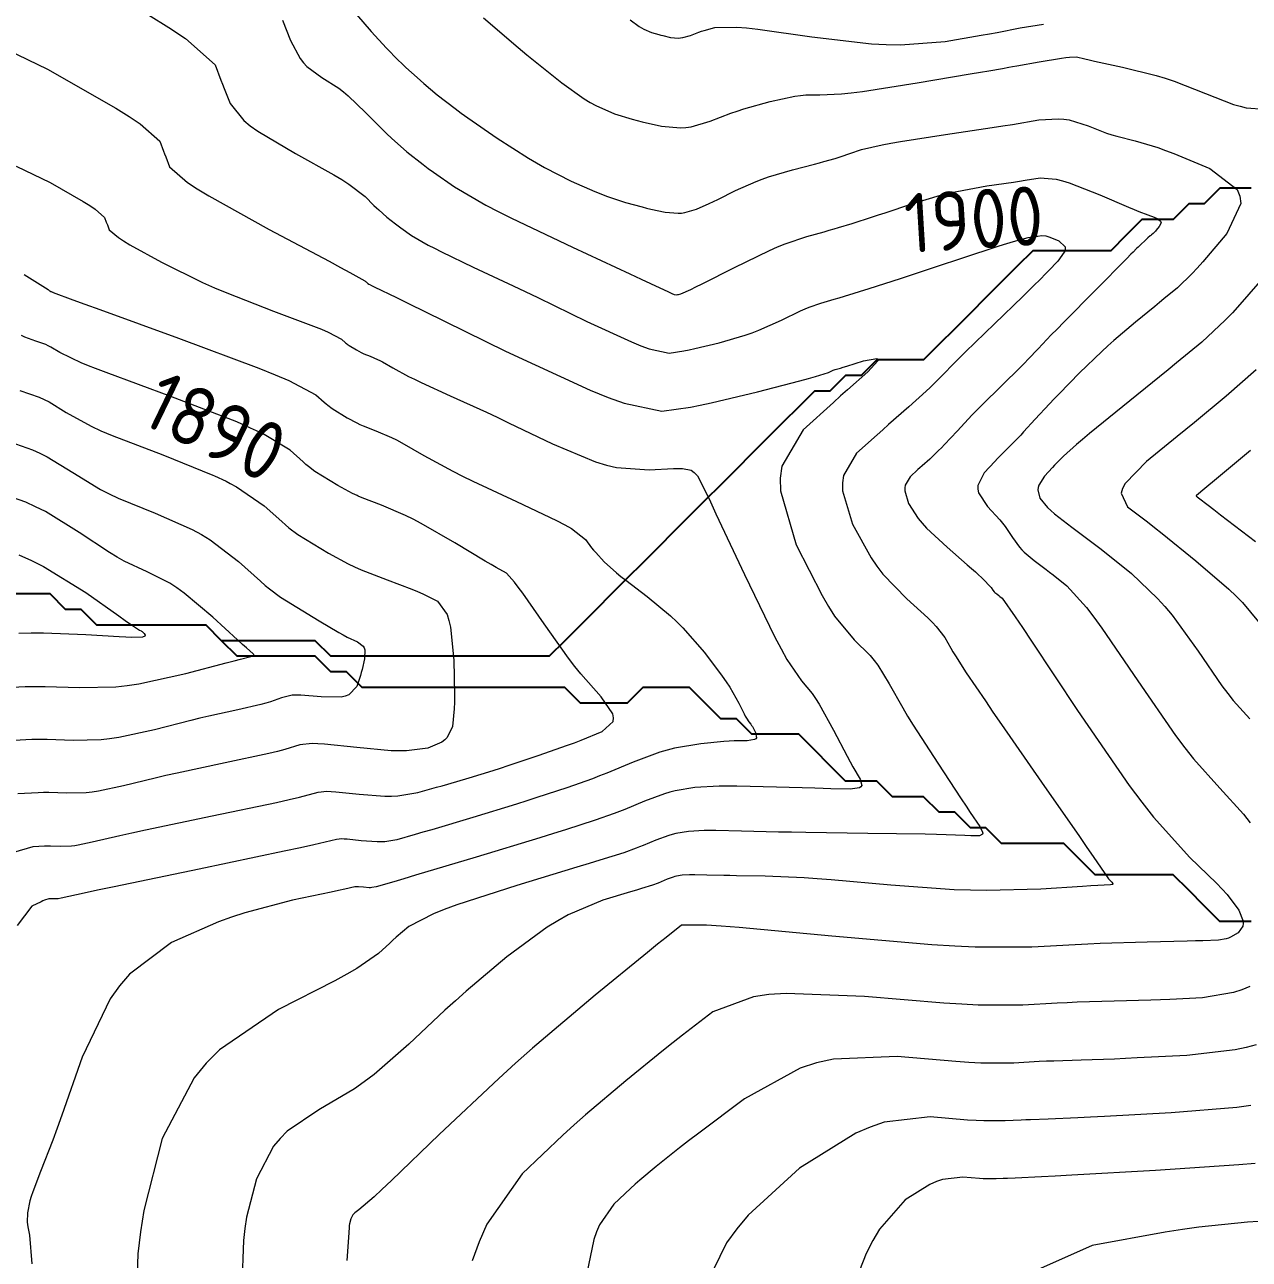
# Model space of a CAD drawing. Header units: millimetres. Extents: x 837475 to 838477, y 1189012 to 1191015.
# Drawn here: x 838358.2 to 838436.7, y 1189097.8 to 1189176.9 of the extents above; entities that cross this region are included whole.
import ezdxf

# ---------------------------------------------------------------- set-up
doc = ezdxf.new("R2010")
doc.units = ezdxf.units.MM
doc.header["$LTSCALE"] = 0.3
doc.layers.add('COTAS 10', color=7, linetype='Continuous', lineweight=9, true_color=0x6e3e2d)
doc.layers.add('COTAS INT', color=7, linetype='Continuous', lineweight=5, true_color=0x9fa19f)
doc.layers.add('DRENAJE', color=5, linetype='Continuous', lineweight=25)
doc.styles.get("Standard").update_dxf_attribs({"font": 'isocp2.shx', "bigfont": '@extfont2.shx'})

msp = doc.modelspace()

# ---------------------------------------------------------------- linework, layer by layer
at = {"layer": 'COTAS 10'}
for points in [[(838374.72, 1189177.197), (838375.231, 1189175.898), (838375.854, 1189174.749), (838376.065, 1189174.481), (838376.292, 1189174.235), (838377.251, 1189173.527), (838378.327, 1189172.842), (838378.629, 1189172.61), (838378.932, 1189172.359), (838380.037, 1189171.301), (838381.122, 1189170.198), (838381.412, 1189169.919), (838381.697, 1189169.651), (838382.69, 1189168.779), (838383.744, 1189167.949), (838384.068, 1189167.708), (838384.405, 1189167.462), (838385.739, 1189166.534), (838387.764, 1189165.355), (838388.538, 1189164.951), (838389.404, 1189164.514), (838393.301, 1189162.654), (838396.981, 1189160.952), (838397.711, 1189160.614), (838398.315, 1189160.333), (838399.452, 1189159.8), (838399.723, 1189159.675), (838399.781, 1189159.652), (838399.831, 1189159.634), (838399.952, 1189159.608), (838400.043, 1189159.622), (838400.075, 1189159.628), (838400.109, 1189159.635), (838400.257, 1189159.67), (838400.884, 1189159.955), (838401.22, 1189160.119), (838401.627, 1189160.321), (838403.685, 1189161.358), (838405.928, 1189162.442), (838406.452, 1189162.673), (838406.934, 1189162.874), (838408.323, 1189163.352), (838409.447, 1189163.651), (838409.762, 1189163.74), (838410.078, 1189163.831), (838410.347, 1189163.914), (838411.232, 1189164.183), (838412.525, 1189164.599), (838412.929, 1189164.732), (838413.353, 1189164.872), (838415.05, 1189165.439), (838416.9, 1189165.988), (838417.42, 1189166.118), (838417.944, 1189166.237), (838419.864, 1189166.584), (838421.571, 1189166.837), (838421.96, 1189166.896), (838422.312, 1189166.951), (838423.283, 1189167.111), (838424.315, 1189167.024), (838424.706, 1189166.922), (838425.143, 1189166.788), (838427.102, 1189166.022), (838428.946, 1189165.226), (838429.311, 1189165.072), (838429.612, 1189164.945), (838430.173, 1189164.727), (838430.356, 1189164.674), (838430.419, 1189164.651), (838430.488, 1189164.625), (838430.78, 1189164.503), (838431, 1189164.335), (838431.023, 1189164.279), (838431.03, 1189164.221), (838430.917, 1189163.977), (838430.722, 1189163.747), (838430.677, 1189163.696), (838430.635, 1189163.651), (838430.516, 1189163.536), (838430.407, 1189163.445), (838430.371, 1189163.416), (838430.333, 1189163.385), (838430.175, 1189163.257), (838429.559, 1189162.663), (838429.464, 1189162.569), (838429.232, 1189162.338), (838429.097, 1189162.203), (838428.836, 1189161.942), (838426.844, 1189159.935), (838424.796, 1189157.856), (838424.366, 1189157.415), (838423.995, 1189157.034), (838423.151, 1189156.144), (838422.516, 1189155.477), (838422.277, 1189155.236), (838422.01, 1189154.97), (838420.819, 1189153.804), (838419.545, 1189152.547), (838419.227, 1189152.224), (838418.924, 1189151.912), (838417.951, 1189150.872), (838417.151, 1189150.008), (838416.956, 1189149.806), (838416.772, 1189149.621), (838416.206, 1189149.085), (838415.713, 1189148.649), (838415.576, 1189148.527), (838415.439, 1189148.404), (838414.942, 1189147.954), (838414.623, 1189147.413), (838414.598, 1189147.233), (838414.6, 1189147.04), (838414.837, 1189146.235), (838415.47, 1189145.264), (838415.721, 1189144.966), (838416.006, 1189144.657), (838417.311, 1189143.434), (838418.605, 1189142.315), (838418.883, 1189142.069), (838419.126, 1189141.852), (838419.714, 1189141.301), (838420.017, 1189140.984), (838420.08, 1189140.913), (838420.135, 1189140.851), (838420.257, 1189140.691), (838420.332, 1189140.585), (838420.357, 1189140.557), (838420.384, 1189140.53), (838420.494, 1189140.438), (838420.622, 1189140.343), (838420.66, 1189140.314), (838420.699, 1189140.283), (838420.848, 1189140.163), (838421.684, 1189138.982), (838422.156, 1189138.282), (838422.731, 1189137.421), (838425.677, 1189132.964), (838428.986, 1189128.17), (838429.791, 1189127.095), (838430.548, 1189126.131), (838432.878, 1189123.56), (838434.586, 1189121.913), (838434.95, 1189121.53), (838435.268, 1189121.18), (838436.021, 1189120.179), (838436.285, 1189119.475), (838436.293, 1189119.311), (838436.273, 1189119.161), (838435.968, 1189118.729), (838435.477, 1189118.447), (838435.34, 1189118.391), (838435.203, 1189118.344), (838434.702, 1189118.254), (838433.695, 1189118.216), (838433.239, 1189118.203), (838432.705, 1189118.188), (838430.137, 1189118.124), (838427.135, 1189118.031), (838426.328, 1189117.998), (838425.531, 1189117.962), (838422.743, 1189117.806), (838419.122, 1189117.807), (838417.801, 1189117.869), (838416.341, 1189117.959), (838409.919, 1189118.507), (838403.986, 1189119.058), (838402.834, 1189119.148), (838401.896, 1189119.212), (838400.284, 1189119.221), (838399.303, 1189118.432), (838398.764, 1189117.993), (838398.108, 1189117.459), (838394.771, 1189114.733), (838390.746, 1189111.327), (838389.657, 1189110.364), (838388.578, 1189109.391), (838384.771, 1189105.806), (838381.707, 1189102.847), (838381.096, 1189102.269), (838380.589, 1189101.796), (838379.614, 1189100.963), (838379.35, 1189100.784), (838379.291, 1189100.723), (838379.237, 1189100.659), (838379.094, 1189100.386), (838379.012, 1189100.065), (838378.997, 1189099.97), (838378.985, 1189099.871), (838378.972, 1189099.492), (838378.842, 1189097.717)], [(838357.512, 1189123.898), (838358.752, 1189124.265), (838359.476, 1189124.302), (838359.668, 1189124.305), (838359.856, 1189124.305), (838360.507, 1189124.281), (838361.198, 1189124.296), (838361.412, 1189124.32), (838361.636, 1189124.354), (838362.527, 1189124.547), (838364.286, 1189124.956), (838365.057, 1189125.124), (838365.952, 1189125.316), (838370.21, 1189126.211), (838374.332, 1189127.084), (838375.141, 1189127.262), (838375.806, 1189127.413), (838377.009, 1189127.729), (838377.57, 1189127.794), (838377.831, 1189127.787), (838378.137, 1189127.769), (838379.625, 1189127.611), (838381.288, 1189127.487), (838381.706, 1189127.49), (838382.105, 1189127.509), (838383.39, 1189127.715), (838384.602, 1189128.048), (838384.955, 1189128.149), (838385.316, 1189128.252), (838386.683, 1189128.656), (838388.222, 1189129.134), (838388.692, 1189129.285), (838389.181, 1189129.444), (838391.105, 1189130.084), (838392.98, 1189130.74), (838393.438, 1189130.909), (838393.871, 1189131.072), (838395.212, 1189131.617), (838395.913, 1189132.268), (838395.942, 1189132.498), (838395.899, 1189132.75), (838395.146, 1189133.843), (838393.842, 1189135.311), (838393.452, 1189135.8), (838393.049, 1189136.325), (838391.487, 1189138.521), (838390.116, 1189140.496), (838389.833, 1189140.882), (838389.593, 1189141.198), (838389.075, 1189141.761), (838388.419, 1189142.126), (838388.092, 1189142.318), (838387.701, 1189142.55), (838385.765, 1189143.713), (838383.615, 1189144.946), (838383.09, 1189145.222), (838382.595, 1189145.469), (838381.062, 1189146.124), (838379.819, 1189146.604), (838379.569, 1189146.715), (838379.509, 1189146.741), (838379.212, 1189146.879), (838378.26, 1189147.395), (838376.8, 1189148.289), (838376.382, 1189148.603), (838376.22, 1189148.74), (838376.036, 1189148.897), (838375.205, 1189149.645), (838373.446, 1189150.713), (838372.678, 1189151.073), (838371.788, 1189151.461), (838367.559, 1189153.093), (838363.411, 1189154.628), (838362.572, 1189154.954), (838362.47, 1189154.996), (838361.868, 1189155.238), (838360.444, 1189155.908), (838359.876, 1189156.257), (838359.712, 1189156.339), (838359.545, 1189156.414), (838358.915, 1189156.633), (838358.212, 1189156.896), (838357.998, 1189156.999)], [(838438.677, 1189100.313), (838436.565, 1189100.188), (838433.448, 1189099.867), (838432.407, 1189099.717), (838431.29, 1189099.541), (838426.613, 1189098.682), (838421.753, 1189096.52)]]:
    msp.add_lwpolyline(points, dxfattribs=at)
at = {"layer": 'COTAS INT'}
for points in [[(838379.474, 1189177.578), (838380.396, 1189176.491), (838381.387, 1189175.414), (838381.634, 1189175.154), (838381.87, 1189174.911), (838382.622, 1189174.174), (838383.343, 1189173.524), (838383.558, 1189173.335), (838383.78, 1189173.143), (838384.639, 1189172.418), (838385.778, 1189171.539), (838386.176, 1189171.249), (838386.61, 1189170.939), (838388.478, 1189169.653), (838390.485, 1189168.366), (838391.007, 1189168.056), (838391.515, 1189167.767), (838393.225, 1189166.889), (838394.742, 1189166.226), (838395.127, 1189166.072), (838395.497, 1189165.931), (838396.708, 1189165.529), (838397.772, 1189165.24), (838398.05, 1189165.171), (838398.321, 1189165.106), (838399.238, 1189164.911), (838400.077, 1189164.838), (838400.298, 1189164.85), (838400.514, 1189164.876), (838401.257, 1189165.09), (838402.072, 1189165.46), (838402.335, 1189165.585), (838402.614, 1189165.72), (838403.755, 1189166.288), (838405.073, 1189166.878), (838405.464, 1189167.025), (838405.866, 1189167.166), (838407.413, 1189167.62), (838408.817, 1189167.982), (838409.13, 1189168.066), (838409.409, 1189168.141), (838410.142, 1189168.353), (838410.717, 1189168.539), (838410.896, 1189168.598), (838411.085, 1189168.66), (838411.839, 1189168.912), (838413.157, 1189169.228), (838413.702, 1189169.331), (838414.323, 1189169.44), (838417.216, 1189169.891), (838420.201, 1189170.333), (838420.881, 1189170.437), (838421.497, 1189170.532), (838423.195, 1189170.813), (838424.461, 1189170.895), (838424.805, 1189170.866), (838425.146, 1189170.814), (838426.354, 1189170.442), (838427.54, 1189169.977), (838427.866, 1189169.867), (838428.193, 1189169.765), (838429.365, 1189169.466), (838430.811, 1189169.045), (838431.309, 1189168.866), (838431.85, 1189168.661), (838434.157, 1189167.696), (838435.896, 1189166.366), (838436.078, 1189165.931), (838436.131, 1189165.466), (838435.242, 1189163.545), (838433.701, 1189161.726), (838433.343, 1189161.326), (838433.014, 1189160.97), (838432.077, 1189160.058), (838431.211, 1189159.344), (838430.928, 1189159.113), (838430.627, 1189158.867), (838429.381, 1189157.859), (838428.001, 1189156.69), (838427.615, 1189156.342), (838427.226, 1189155.984), (838425.809, 1189154.606), (838424.504, 1189153.271), (838424.186, 1189152.94), (838423.887, 1189152.626), (838422.965, 1189151.63), (838422.221, 1189150.818), (838422.033, 1189150.62), (838421.854, 1189150.432), (838421.276, 1189149.851), (838420.714, 1189149.287), (838420.546, 1189149.112), (838420.371, 1189148.927), (838419.693, 1189148.191), (838419.29, 1189147.378), (838419.289, 1189147.145), (838419.336, 1189146.91), (838419.905, 1189146.033), (838420.687, 1189145.184), (838420.869, 1189144.966), (838421.036, 1189144.756), (838421.511, 1189144.059), (838421.954, 1189143.437), (838422.099, 1189143.275), (838422.255, 1189143.116), (838422.902, 1189142.576), (838423.655, 1189142.016), (838423.878, 1189141.845), (838424.107, 1189141.666), (838424.987, 1189140.961), (838426.246, 1189139.568), (838426.714, 1189138.956), (838427.234, 1189138.246), (838429.543, 1189134.863), (838431.959, 1189131.363), (838432.546, 1189130.578), (838433.099, 1189129.874), (838434.8, 1189127.997), (838436.307, 1189126.334), (838436.737, 1189125.764)], [(838366.128, 1189177.539), (838367.429, 1189176.729), (838368.496, 1189176.024), (838370.396, 1189174.351), (838370.77, 1189173.367), (838370.875, 1189173.096), (838370.979, 1189172.826), (838371.361, 1189171.858), (838372.238, 1189170.782), (838372.656, 1189170.444), (838373.15, 1189170.089), (838375.563, 1189168.661), (838378.015, 1189167.301), (838378.533, 1189166.988), (838378.982, 1189166.704), (838380.019, 1189165.907), (838380.586, 1189165.33), (838380.738, 1189165.184), (838380.887, 1189165.044), (838381.406, 1189164.588), (838381.957, 1189164.155), (838382.126, 1189164.029), (838382.303, 1189163.9), (838382.999, 1189163.415), (838384.058, 1189162.799), (838384.463, 1189162.588), (838384.915, 1189162.359), (838386.952, 1189161.387), (838389.499, 1189160.191), (838390.274, 1189159.821), (838391.079, 1189159.434), (838394.235, 1189157.897), (838397.081, 1189156.585), (838397.69, 1189156.34), (838398.222, 1189156.147), (838399.494, 1189155.877), (838400.453, 1189156.017), (838400.786, 1189156.082), (838401.149, 1189156.159), (838402.707, 1189156.531), (838404.384, 1189157.027), (838404.822, 1189157.182), (838405.249, 1189157.344), (838406.698, 1189157.994), (838407.924, 1189158.586), (838408.211, 1189158.712), (838408.474, 1189158.822), (838409.233, 1189159.083), (838410.077, 1189159.32), (838410.394, 1189159.414), (838410.747, 1189159.521), (838412.321, 1189160.012), (838414.333, 1189160.66), (838414.961, 1189160.866), (838415.621, 1189161.084), (838416.705, 1189161.447), (838418.261, 1189161.966), (838420.642, 1189162.749), (838421.138, 1189162.904), (838421.564, 1189163.033), (838422.513, 1189163.278), (838422.941, 1189163.341), (838423.039, 1189163.356), (838423.127, 1189163.37), (838423.371, 1189163.41), (838423.652, 1189163.378), (838423.764, 1189163.347), (838423.891, 1189163.306), (838424.473, 1189163.074), (838424.876, 1189162.692), (838424.891, 1189162.556), (838424.863, 1189162.407), (838424.528, 1189161.924), (838424.412, 1189161.758), (838423.805, 1189161.143), (838423.679, 1189161.014), (838423.572, 1189160.904), (838423.338, 1189160.658), (838422.812, 1189160.136), (838422.52, 1189159.851), (838422.166, 1189159.507), (838420.361, 1189157.757), (838418.501, 1189155.945), (838418.111, 1189155.561), (838417.777, 1189155.228), (838417.021, 1189154.453), (838416.446, 1189153.874), (838416.224, 1189153.666), (838415.976, 1189153.437), (838414.854, 1189152.437), (838413.554, 1189151.288), (838413.192, 1189150.965), (838412.831, 1189150.641), (838411.519, 1189149.452), (838410.677, 1189148.025), (838410.611, 1189147.55), (838410.617, 1189147.041), (838411.243, 1189144.916), (838412.445, 1189142.752), (838412.815, 1189142.219), (838413.201, 1189141.715), (838414.726, 1189140.133), (838416.091, 1189138.902), (838416.376, 1189138.619), (838416.621, 1189138.362), (838417.167, 1189137.644), (838417.55, 1189136.962), (838417.691, 1189136.728), (838417.848, 1189136.474), (838418.544, 1189135.393), (838419.767, 1189133.583), (838420.257, 1189132.87), (838420.812, 1189132.064), (838423.363, 1189128.388), (838425.797, 1189124.887), (838426.279, 1189124.192), (838426.678, 1189123.617), (838427.426, 1189122.529), (838427.618, 1189122.253), (838427.667, 1189122.189), (838427.713, 1189122.131), (838427.866, 1189121.967), (838427.937, 1189121.863), (838427.933, 1189121.843), (838427.918, 1189121.826), (838427.778, 1189121.797), (838426.967, 1189121.752), (838426.529, 1189121.725), (838425.999, 1189121.691), (838423.315, 1189121.52), (838419.842, 1189121.431), (838418.814, 1189121.45), (838417.758, 1189121.488), (838413.706, 1189121.784), (838409.892, 1189122.126), (838408.987, 1189122.194), (838408.146, 1189122.25), (838405.653, 1189122.353), (838403.822, 1189122.381), (838403.398, 1189122.388), (838403.011, 1189122.396), (838401.917, 1189122.426), (838401.153, 1189122.443), (838400.975, 1189122.443), (838400.812, 1189122.441), (838400.343, 1189122.415), (838399.967, 1189122.352), (838399.863, 1189122.325), (838399.758, 1189122.295), (838399.377, 1189122.153), (838398.998, 1189121.995), (838398.792, 1189121.915), (838398.426, 1189121.784), (838397.72, 1189121.561), (838397.403, 1189121.464), (838397.033, 1189121.351), (838395.259, 1189120.814), (838393.026, 1189119.868), (838392.367, 1189119.498), (838391.69, 1189119.08), (838389.101, 1189117.176), (838386.493, 1189114.976), (838385.805, 1189114.37), (838385.132, 1189113.766), (838382.824, 1189111.599), (838380.591, 1189109.641), (838379.966, 1189109.169), (838379.337, 1189108.727), (838377.04, 1189107.383), (838375.018, 1189106.008), (838374.563, 1189105.546), (838374.154, 1189105.049), (838373.054, 1189102.96), (838372.422, 1189100.499), (838372.308, 1189099.767), (838372.22, 1189099.013), (838372.122, 1189096.108)], [(838387.606, 1189177.353), (838389.835, 1189175.453), (838390.391, 1189174.988), (838390.921, 1189174.549), (838392.618, 1189173.186), (838394.063, 1189172.159), (838394.435, 1189171.932), (838394.794, 1189171.731), (838395.989, 1189171.211), (838397.13, 1189170.872), (838397.454, 1189170.784), (838397.783, 1189170.699), (838399.002, 1189170.416), (838400.238, 1189170.304), (838400.577, 1189170.328), (838400.916, 1189170.375), (838402.127, 1189170.739), (838403.45, 1189171.246), (838403.858, 1189171.382), (838404.285, 1189171.516), (838405.976, 1189171.986), (838407.566, 1189172.333), (838407.929, 1189172.39), (838408.258, 1189172.43), (838409.166, 1189172.431), (838410.541, 1189172.48), (838411.165, 1189172.55), (838411.895, 1189172.645), (838415.407, 1189173.191), (838418.799, 1189173.761), (838419.453, 1189173.872), (838419.983, 1189173.961), (838420.868, 1189174.113), (838421.275, 1189174.187), (838421.503, 1189174.228), (838421.782, 1189174.278), (838423.209, 1189174.532), (838424.644, 1189174.772), (838424.928, 1189174.813), (838425.164, 1189174.844), (838425.606, 1189174.862), (838426.133, 1189174.728), (838426.422, 1189174.663), (838426.773, 1189174.586), (838428.557, 1189174.205), (838430.706, 1189173.663), (838431.287, 1189173.484), (838431.861, 1189173.293), (838433.886, 1189172.499), (838435.672, 1189171.813), (838436.096, 1189171.691), (838436.49, 1189171.597), (838437.66, 1189171.503)], [(838396.999, 1189177.23), (838397.586, 1189176.812), (838397.737, 1189176.72), (838397.884, 1189176.638), (838398.37, 1189176.427), (838398.833, 1189176.289), (838398.965, 1189176.254), (838399.099, 1189176.219), (838399.594, 1189176.104), (838400.097, 1189176.059), (838400.235, 1189176.068), (838400.372, 1189176.087), (838400.865, 1189176.235), (838401.403, 1189176.441), (838401.569, 1189176.496), (838401.742, 1189176.551), (838402.429, 1189176.742), (838403.83, 1189176.762), (838404.453, 1189176.709), (838405.177, 1189176.631), (838408.644, 1189176.135), (838412.468, 1189175.687), (838413.419, 1189175.639), (838414.322, 1189175.623), (838417.194, 1189175.84), (838419.492, 1189176.237), (838420.033, 1189176.334), (838420.534, 1189176.426), (838422, 1189176.715), (838423.494, 1189176.956)], [(838355.134, 1189176.255), (838359.655, 1189174.066), (838364.04, 1189171.563), (838364.898, 1189171.029), (838365.601, 1189170.565), (838366.854, 1189169.462), (838367.101, 1189168.813), (838367.169, 1189168.634), (838367.238, 1189168.456), (838367.49, 1189167.818), (838368.623, 1189166.815), (838369.248, 1189166.407), (838370.007, 1189165.942), (838373.875, 1189163.794), (838377.703, 1189161.76), (838378.438, 1189161.367), (838379.031, 1189161.048), (838380.002, 1189160.512), (838380.051, 1189160.462), (838380.077, 1189160.438), (838380.122, 1189160.398), (838380.17, 1189160.36), (838380.184, 1189160.35), (838380.2, 1189160.338), (838380.26, 1189160.296), (838380.352, 1189160.243), (838380.387, 1189160.225), (838380.426, 1189160.205), (838380.603, 1189160.12), (838382.018, 1189159.43), (838382.837, 1189159.028), (838383.842, 1189158.535), (838389.018, 1189155.993), (838394.44, 1189153.494), (838395.6, 1189153.028), (838396.612, 1189152.66), (838399.036, 1189152.146), (838400.862, 1189152.412), (838401.498, 1189152.537), (838402.189, 1189152.683), (838405.156, 1189153.391), (838407.883, 1189154.099), (838408.424, 1189154.244), (838408.871, 1189154.367), (838409.712, 1189154.63), (838409.921, 1189154.73), (838409.969, 1189154.752), (838410.014, 1189154.771), (838410.143, 1189154.815), (838410.485, 1189154.918), (838410.664, 1189154.974), (838410.88, 1189155.041), (838411.963, 1189155.383), (838412.808, 1189155.529), (838412.874, 1189155.473), (838412.867, 1189155.376), (838412.234, 1189154.677), (838410.925, 1189153.515), (838410.492, 1189153.125), (838410.028, 1189152.707), (838408.097, 1189150.95), (838406.732, 1189148.637), (838406.624, 1189147.867), (838406.634, 1189147.042), (838407.649, 1189143.596), (838409.3, 1189140.344), (838409.712, 1189139.641), (838410.104, 1189139.023), (838411.355, 1189137.503), (838412.383, 1189136.486), (838412.634, 1189136.184), (838412.87, 1189135.873), (838413.603, 1189134.68), (838414.468, 1189133.14), (838414.787, 1189132.612), (838415.142, 1189132.038), (838416.712, 1189129.598), (838418.219, 1189127.315), (838418.534, 1189126.841), (838418.803, 1189126.435), (838419.406, 1189125.541), (838419.592, 1189125.177), (838419.6, 1189125.105), (838419.588, 1189125.047), (838419.385, 1189124.942), (838419.042, 1189124.933), (838418.942, 1189124.934), (838418.84, 1189124.938), (838418.452, 1189124.966), (838417.252, 1189125.009), (838416.638, 1189125.022), (838415.902, 1189125.036), (838412.226, 1189125.09), (838408.265, 1189125.149), (838407.35, 1189125.166), (838406.513, 1189125.183), (838404.145, 1189125.247), (838402.494, 1189125.284), (838402.11, 1189125.283), (838401.756, 1189125.279), (838400.742, 1189125.224), (838399.93, 1189125.086), (838399.703, 1189125.029), (838399.476, 1189124.963), (838398.653, 1189124.657), (838397.834, 1189124.316), (838397.61, 1189124.228), (838397.388, 1189124.143), (838396.596, 1189123.859), (838395.069, 1189123.376), (838394.383, 1189123.166), (838393.583, 1189122.921), (838389.746, 1189121.761), (838385.897, 1189120.517), (838385.091, 1189120.221), (838384.396, 1189119.946), (838382.824, 1189119.124), (838382.015, 1189118.441), (838381.802, 1189118.253), (838381.593, 1189118.065), (838380.876, 1189117.393), (838379.476, 1189116.435), (838378.836, 1189116.068), (838378.086, 1189115.657), (838374.466, 1189113.803), (838370.686, 1189111.232), (838369.836, 1189110.368), (838369.07, 1189109.439), (838367.014, 1189105.534), (838365.832, 1189100.933), (838365.619, 1189099.565), (838365.455, 1189098.155), (838365.272, 1189092.724)], [(838357.649, 1189167.855), (838359.833, 1189166.797), (838361.952, 1189165.587), (838362.367, 1189165.329), (838362.706, 1189165.105), (838363.312, 1189164.572), (838363.431, 1189164.258), (838363.464, 1189164.172), (838363.498, 1189164.086), (838363.619, 1189163.778), (838364.207, 1189163.271), (838364.535, 1189163.061), (838364.934, 1189162.819), (838366.969, 1189161.693), (838369.591, 1189160.406), (838370.36, 1189160.064), (838371.147, 1189159.728), (838374.143, 1189158.563), (838376.708, 1189157.605), (838377.224, 1189157.398), (838377.654, 1189157.216), (838378.506, 1189156.774), (838378.765, 1189156.541), (838378.822, 1189156.492), (838378.873, 1189156.45), (838379.003, 1189156.352), (838379.458, 1189156.073), (838379.754, 1189155.913), (838379.847, 1189155.869), (838379.944, 1189155.827), (838380.331, 1189155.677), (838380.808, 1189155.473), (838380.963, 1189155.396), (838381.126, 1189155.31), (838381.796, 1189154.926), (838382.805, 1189154.383), (838383.183, 1189154.197), (838383.603, 1189153.996), (838385.475, 1189153.14), (838387.787, 1189152.084), (838388.485, 1189151.757), (838389.207, 1189151.414), (838392.025, 1189150.049), (838394.789, 1189148.903), (838395.477, 1189148.698), (838396.133, 1189148.542), (838398.224, 1189148.384), (838399.776, 1189148.481), (838400.092, 1189148.485), (838400.358, 1189148.479), (838400.906, 1189148.378), (838401.108, 1189148.219), (838401.155, 1189148.177), (838401.199, 1189148.137), (838401.327, 1189147.998), (838401.851, 1189146.951), (838402.144, 1189146.337), (838402.502, 1189145.583), (838404.329, 1189141.689), (838406.257, 1189137.718), (838406.678, 1189136.915), (838407.05, 1189136.24), (838407.985, 1189134.874), (838408.675, 1189134.069), (838408.892, 1189133.748), (838409.12, 1189133.384), (838410.039, 1189131.716), (838410.904, 1189130.05), (838411.098, 1189129.687), (838411.273, 1189129.368), (838411.741, 1189128.571), (838411.849, 1189128.158), (838411.797, 1189128.08), (838411.71, 1189128.017), (838411.096, 1189127.925), (838409.858, 1189127.953), (838409.376, 1189127.968), (838408.834, 1189127.985), (838406.374, 1189128.068), (838403.835, 1189128.124), (838403.244, 1189128.124), (838402.701, 1189128.117), (838401.141, 1189128.033), (838399.892, 1189127.821), (838399.544, 1189127.733), (838399.195, 1189127.632), (838397.928, 1189127.161), (838396.669, 1189126.636), (838396.325, 1189126.501), (838395.983, 1189126.37), (838394.765, 1189125.934), (838392.863, 1189125.326), (838392.09, 1189125.086), (838391.209, 1189124.816), (838387.139, 1189123.582), (838383.256, 1189122.415), (838382.493, 1189122.186), (838381.866, 1189121.999), (838380.731, 1189121.664), (838380.454, 1189121.62), (838380.368, 1189121.615), (838380.278, 1189121.615), (838379.919, 1189121.642), (838379.598, 1189121.676), (838379.532, 1189121.68), (838379.476, 1189121.681), (838379.355, 1189121.667), (838378.708, 1189121.518), (838378.32, 1189121.435), (838377.842, 1189121.334), (838375.361, 1189120.815), (838372.304, 1189120.011), (838371.463, 1189119.731), (838370.624, 1189119.425), (838367.612, 1189118.108), (838364.911, 1189116.08), (838364.268, 1189115.325), (838363.67, 1189114.486), (838361.892, 1189110.758), (838360.581, 1189107.034), (838360.278, 1189106.197), (838360.002, 1189105.444), (838359.221, 1189103.429), (838358.72, 1189102.132), (838358.62, 1189101.832), (838358.536, 1189101.557), (838358.375, 1189100.779), (838358.365, 1189100.19), (838358.377, 1189100.035), (838358.395, 1189099.882), (838358.514, 1189099.359), (838358.667, 1189097.52)], [(838437.948, 1189161.144), (838436.081, 1189158.977), (838435.604, 1189158.463), (838435.146, 1189157.987), (838433.638, 1189156.581), (838432.016, 1189155.243), (838431.486, 1189154.81), (838430.921, 1189154.35), (838428.587, 1189152.461), (838426.443, 1189150.716), (838425.997, 1189150.347), (838425.616, 1189150.026), (838424.775, 1189149.278), (838424.331, 1189148.819), (838424.2, 1189148.681), (838424.067, 1189148.538), (838423.558, 1189147.981), (838423.19, 1189147.406), (838423.145, 1189147.252), (838423.126, 1189147.101), (838423.263, 1189146.571), (838423.759, 1189145.973), (838423.966, 1189145.778), (838424.203, 1189145.571), (838425.309, 1189144.715), (838426.687, 1189143.69), (838427.096, 1189143.376), (838427.515, 1189143.049), (838429.126, 1189141.758), (838430.808, 1189140.154), (838431.273, 1189139.63), (838431.737, 1189139.071), (838433.409, 1189136.762), (838434.931, 1189134.556), (838435.302, 1189134.061), (838435.65, 1189133.617), (838436.723, 1189132.434)], [(838358.174, 1189160.907), (838359.704, 1189159.952), (838359.737, 1189159.915), (838359.748, 1189159.904), (838359.76, 1189159.894), (838359.811, 1189159.856), (838359.864, 1189159.824), (838359.878, 1189159.817), (838359.891, 1189159.811), (838359.934, 1189159.795), (838359.972, 1189159.781), (838359.982, 1189159.777), (838359.992, 1189159.772), (838360.027, 1189159.75), (838361.279, 1189159.289), (838362.056, 1189159.006), (838363.021, 1189158.657), (838368.059, 1189156.836), (838373.215, 1189154.906), (838374.253, 1189154.487), (838375.122, 1189154.119), (838376.856, 1189153.209), (838377.401, 1189152.719), (838377.521, 1189152.616), (838377.628, 1189152.526), (838377.902, 1189152.321), (838378.859, 1189151.734), (838379.483, 1189151.396), (838379.678, 1189151.305), (838379.882, 1189151.215), (838380.696, 1189150.901), (838381.702, 1189150.471), (838382.026, 1189150.309), (838382.371, 1189150.128), (838383.781, 1189149.319), (838385.628, 1189148.3), (838386.248, 1189147.986), (838386.915, 1189147.659), (838389.718, 1189146.364), (838392.287, 1189145.15), (838392.807, 1189144.874), (838393.245, 1189144.624), (838394.135, 1189143.937), (838394.534, 1189143.403), (838394.661, 1189143.249), (838394.796, 1189143.093), (838395.347, 1189142.504), (838396.131, 1189141.795), (838396.414, 1189141.562), (838396.725, 1189141.314), (838398.086, 1189140.283), (838399.59, 1189139.042), (838399.992, 1189138.66), (838400.387, 1189138.262), (838401.76, 1189136.687), (838402.909, 1189135.167), (838403.162, 1189134.803), (838403.387, 1189134.465), (838403.968, 1189133.451), (838404.309, 1189132.748), (838404.383, 1189132.606), (838404.449, 1189132.487), (838404.615, 1189132.245), (838404.746, 1189132.084), (838404.79, 1189132.016), (838404.838, 1189131.937), (838405.04, 1189131.566), (838405.094, 1189131.217), (838405.049, 1189131.153), (838404.978, 1189131.102), (838404.505, 1189131.035), (838403.66, 1189131.019), (838403.354, 1189131.001), (838403.017, 1189130.977), (838401.541, 1189130.842), (838399.854, 1189130.555), (838399.384, 1189130.436), (838398.913, 1189130.3), (838397.204, 1189129.665), (838395.504, 1189128.956), (838395.04, 1189128.774), (838394.579, 1189128.597), (838392.935, 1189128.009), (838391.022, 1189127.385), (838390.391, 1189127.186), (838389.716, 1189126.975), (838386.911, 1189126.119), (838384.286, 1189125.334), (838383.724, 1189125.167), (838383.234, 1189125.024), (838382.06, 1189124.689), (838381.279, 1189124.565), (838381.037, 1189124.553), (838380.783, 1189124.551), (838379.772, 1189124.626), (838378.868, 1189124.722), (838378.681, 1189124.733), (838378.523, 1189124.738), (838378.182, 1189124.698), (838376.735, 1189124.357), (838375.88, 1189124.172), (838374.827, 1189123.947), (838369.381, 1189122.806), (838363.928, 1189121.671), (838362.87, 1189121.45), (838362.008, 1189121.269), (838360.529, 1189120.953), (838360.343, 1189120.912), (838360.296, 1189120.905), (838360.251, 1189120.9), (838360.106, 1189120.897), (838359.97, 1189120.902), (838359.93, 1189120.902), (838359.89, 1189120.901), (838359.739, 1189120.893), (838359.479, 1189120.817), (838359.37, 1189120.772), (838359.246, 1189120.718), (838358.665, 1189120.439), (838357.714, 1189119.2)], [(838437.115, 1189154.807), (838435.198, 1189153.104), (838433.175, 1189151.427), (838432.621, 1189150.973), (838432.071, 1189150.522), (838430.105, 1189148.927), (838428.733, 1189147.526), (838428.555, 1189147.197), (838428.466, 1189146.895), (838428.878, 1189146.017), (838430.15, 1189145.054), (838430.604, 1189144.698), (838431.101, 1189144.303), (838433.265, 1189142.555), (838435.371, 1189140.74), (838435.832, 1189140.304), (838436.24, 1189139.896), (838437.274, 1189138.661)], [(838357.897, 1189153.472), (838359.117, 1189153.047), (838359.441, 1189152.901), (838359.759, 1189152.742), (838360.861, 1189152.065), (838362.458, 1189151.188), (838363.089, 1189150.902), (838363.801, 1189150.599), (838367.058, 1189149.35), (838370.252, 1189148.061), (838370.361, 1189148.016), (838371.103, 1189147.659), (838371.358, 1189147.525), (838371.77, 1189147.307), (838373.555, 1189146.08), (838374.672, 1189145.075), (838374.918, 1189144.863), (838375.137, 1189144.68), (838375.699, 1189144.258), (838377.661, 1189143.055), (838378.941, 1189142.363), (838379.339, 1189142.177), (838379.757, 1189141.993), (838381.427, 1189141.347), (838383.014, 1189140.754), (838383.381, 1189140.602), (838383.715, 1189140.456), (838384.658, 1189139.975), (838385.266, 1189139.124), (838385.39, 1189138.744), (838385.494, 1189138.302), (838385.71, 1189136.186), (838385.75, 1189134.001), (838385.743, 1189133.515), (838385.73, 1189133.081), (838385.619, 1189131.945), (838385.279, 1189131.247), (838385.121, 1189131.089), (838384.935, 1189130.946), (838384.033, 1189130.557), (838382.676, 1189130.386), (838382.203, 1189130.381), (838381.688, 1189130.395), (838379.477, 1189130.595), (838377.407, 1189130.815), (838376.98, 1189130.841), (838376.617, 1189130.851), (838375.836, 1189130.76), (838374.878, 1189130.469), (838374.403, 1189130.352), (838373.837, 1189130.221), (838371.038, 1189129.617), (838367.976, 1189128.962), (838367.245, 1189128.798), (838366.564, 1189128.642), (838364.525, 1189128.142), (838362.93, 1189127.795), (838362.529, 1189127.735), (838362.145, 1189127.692), (838360.907, 1189127.666), (838359.742, 1189127.708), (838359.405, 1189127.708), (838359.061, 1189127.702), (838357.765, 1189127.636)], [(838356.879, 1189150.31), (838358.689, 1189149.68), (838359.17, 1189149.463), (838359.643, 1189149.228), (838361.277, 1189148.223), (838363.047, 1189147.137), (838363.605, 1189146.85), (838364.192, 1189146.57), (838366.558, 1189145.607), (838368.934, 1189144.571), (838369.528, 1189144.244), (838370.093, 1189143.901), (838371.904, 1189142.515), (838373.308, 1189141.253), (838373.617, 1189140.987), (838373.892, 1189140.757), (838374.597, 1189140.227), (838377.062, 1189138.716), (838378.323, 1189137.968), (838378.605, 1189137.811), (838378.859, 1189137.675), (838379.533, 1189137.364), (838379.898, 1189137.094), (838379.956, 1189136.984), (838379.995, 1189136.859), (838379.984, 1189136.279), (838379.826, 1189135.595), (838379.774, 1189135.403), (838379.717, 1189135.211), (838379.478, 1189134.508), (838378.969, 1189133.977), (838378.741, 1189133.893), (838378.475, 1189133.835), (838377.202, 1189133.854), (838375.888, 1189133.963), (838375.597, 1189133.963), (838375.338, 1189133.949), (838374.663, 1189133.791), (838373.949, 1189133.524), (838373.664, 1189133.443), (838373.342, 1189133.358), (838371.867, 1189133.022), (838370, 1189132.608), (838369.432, 1189132.473), (838368.841, 1189132.329), (838366.522, 1189131.737), (838364.223, 1189131.237), (838363.645, 1189131.151), (838363.092, 1189131.088), (838361.308, 1189131.05), (838359.629, 1189131.112), (838359.142, 1189131.111), (838358.647, 1189131.102), (838356.779, 1189131.008)], [(838436.759, 1189149.626), (838434.591, 1189147.819), (838433.84, 1189147.194), (838433.298, 1189146.742), (838433.284, 1189146.728), (838433.282, 1189146.722), (838433.286, 1189146.713), (838433.313, 1189146.692), (838433.327, 1189146.681), (838433.343, 1189146.668), (838433.424, 1189146.602), (838434.044, 1189146.125), (838434.401, 1189145.852), (838434.837, 1189145.519), (838437.081, 1189143.807)], [(838355.792, 1189134.379), (838358.232, 1189134.503), (838358.88, 1189134.514), (838359.515, 1189134.515), (838361.709, 1189134.435), (838364.04, 1189134.484), (838364.762, 1189134.566), (838365.517, 1189134.678), (838368.52, 1189135.332), (838371.119, 1189136.016), (838371.619, 1189136.147), (838372.024, 1189136.253), (838372.695, 1189136.428), (838372.749, 1189136.443), (838372.783, 1189136.457), (838372.85, 1189136.488), (838372.893, 1189136.527), (838372.895, 1189136.538), (838372.893, 1189136.549), (838372.849, 1189136.592), (838372.407, 1189136.981), (838372.154, 1189137.21), (838371.844, 1189137.492), (838370.253, 1189138.951), (838368.417, 1189140.494), (838367.953, 1189140.83), (838367.507, 1189141.126), (838366.058, 1189141.864), (838364.582, 1189142.541), (838364.121, 1189142.798), (838363.636, 1189143.086), (838361.694, 1189144.38), (838359.527, 1189145.713), (838358.9, 1189146.025), (838358.262, 1189146.313), (838355.86, 1189147.149)], [(838357.834, 1189142.946), (838358.629, 1189142.587), (838359.41, 1189142.198), (838362.111, 1189140.538), (838364.225, 1189139.036), (838364.637, 1189138.746), (838364.973, 1189138.512), (838365.558, 1189138.121), (838365.66, 1189138.068), (838365.691, 1189138.047), (838365.724, 1189138.023), (838365.856, 1189137.912), (838365.924, 1189137.795), (838365.917, 1189137.768), (838365.899, 1189137.742), (838365.74, 1189137.668), (838365.041, 1189137.654), (838364.683, 1189137.666), (838364.254, 1189137.686), (838362.109, 1189137.819), (838359.401, 1189137.918), (838358.617, 1189137.917), (838357.817, 1189137.903)], [(838436.724, 1189115.292), (838436.197, 1189115.081), (838435.664, 1189114.905), (838433.692, 1189114.563), (838431.6, 1189114.46), (838430.992, 1189114.436), (838430.371, 1189114.413), (838428.023, 1189114.344), (838425.647, 1189114.27), (838425.008, 1189114.244), (838424.378, 1189114.216), (838422.171, 1189114.093), (838419.305, 1189114.093), (838418.259, 1189114.143), (838417.104, 1189114.213), (838412.021, 1189114.647), (838407.006, 1189114.844), (838405.893, 1189114.765), (838404.9, 1189114.629), (838402.31, 1189113.655), (838400.352, 1189112.156), (838399.757, 1189111.69), (838399.14, 1189111.2), (838396.719, 1189109.246), (838394.136, 1189107.053), (838393.416, 1189106.413), (838392.694, 1189105.76), (838390.072, 1189103.281), (838387.81, 1189100.054), (838387.316, 1189098.927), (838386.879, 1189097.7)], [(838437.132, 1189111.545), (838436.487, 1189111.371), (838435.777, 1189111.221), (838432.682, 1189110.872), (838429.505, 1189110.704), (838428.745, 1189110.668), (838428.036, 1189110.637), (838425.909, 1189110.564), (838424.159, 1189110.51), (838423.688, 1189110.491), (838423.224, 1189110.47), (838421.599, 1189110.379), (838419.488, 1189110.379), (838418.718, 1189110.416), (838417.867, 1189110.468), (838414.124, 1189110.788), (838410.026, 1189110.631), (838408.951, 1189110.383), (838407.903, 1189110.046), (838404.336, 1189108.088), (838401.401, 1189105.881), (838400.751, 1189105.387), (838400.171, 1189104.942), (838398.666, 1189103.759), (838397.616, 1189102.867), (838397.323, 1189102.607), (838397.03, 1189102.341), (838395.964, 1189101.334), (838395.044, 1189100.022), (838394.844, 1189099.564), (838394.666, 1189099.065), (838394.219, 1189096.921)], [(838436.776, 1189107.661), (838435.891, 1189107.537), (838431.672, 1189107.181), (838427.41, 1189106.948), (838426.498, 1189106.901), (838425.702, 1189106.862), (838423.795, 1189106.785), (838422.671, 1189106.75), (838422.369, 1189106.737), (838422.071, 1189106.724), (838421.027, 1189106.666), (838419.671, 1189106.666), (838419.177, 1189106.689), (838418.63, 1189106.723), (838416.226, 1189106.928), (838413.275, 1189106.589), (838412.383, 1189106.279), (838411.46, 1189105.875), (838407.856, 1189103.637), (838404.56, 1189100.641), (838403.83, 1189099.76), (838403.18, 1189098.855), (838401.493, 1189095.401)], [(838437.066, 1189103.952), (838436.005, 1189103.853), (838430.662, 1189103.49), (838425.315, 1189103.192), (838424.251, 1189103.134), (838423.367, 1189103.087), (838421.681, 1189103.005), (838421.183, 1189102.989), (838421.049, 1189102.984), (838420.917, 1189102.978), (838420.455, 1189102.952), (838419.854, 1189102.952), (838419.635, 1189102.963), (838419.393, 1189102.978), (838418.329, 1189103.068), (838417.021, 1189102.918), (838416.627, 1189102.781), (838416.217, 1189102.602), (838414.621, 1189101.611), (838412.985, 1189099.741), (838412.551, 1189099.008), (838412.125, 1189098.182), (838410.653, 1189094.421)]]:
    msp.add_lwpolyline(points, dxfattribs=at)
at = {"layer": 'DRENAJE'}
for points in [[(838436.799, 1189166.434, 0), (838434.8, 1189166.434, 0), (838433.8, 1189165.434, 0), (838432.801, 1189165.434, 0), (838431.801, 1189164.434, 0), (838429.802, 1189164.434, 0), (838428.802, 1189163.435, 0), (838427.802, 1189162.435, 0), (838422.804, 1189162.435, 0), (838421.804, 1189161.435, 0), (838420.805, 1189160.436, 0), (838419.805, 1189159.436, 0), (838418.806, 1189158.436, 0), (838417.806, 1189157.437, 0), (838416.806, 1189156.437, 0), (838415.807, 1189155.437, 0), (838412.808, 1189155.437, 0), (838411.808, 1189154.438, 0), (838410.808, 1189154.438, 0), (838409.809, 1189153.438, 0), (838408.809, 1189153.438, 0), (838407.809, 1189152.438, 0), (838406.81, 1189151.439, 0), (838405.81, 1189150.439, 0), (838404.81, 1189149.439, 0), (838403.811, 1189148.44, 0), (838402.811, 1189147.44, 0), (838401.811, 1189146.44, 0), (838400.812, 1189145.441, 0), (838399.812, 1189144.441, 0), (838398.812, 1189143.441, 0), (838397.813, 1189142.442, 0), (838396.813, 1189141.442, 0), (838395.813, 1189140.442, 0), (838394.814, 1189139.443, 0), (838393.814, 1189138.443, 0), (838392.814, 1189137.443, 0), (838391.815, 1189136.444, 0), (838377.819, 1189136.444, 0), (838376.82, 1189137.443, 0), (838370.822, 1189137.443, 0)], [(838370.822, 1189137.443, 0), (838369.822, 1189138.443, 0), (838362.824, 1189138.443, 0), (838361.825, 1189139.443, 0), (838360.825, 1189139.443, 0), (838359.825, 1189140.442, 0), (838352.828, 1189140.442, 0), (838351.828, 1189141.442, 0), (838345.83, 1189141.442, 0), (838344.83, 1189140.442, 0)], [(838436.799, 1189119.449, 0), (838434.8, 1189119.449, 0), (838433.8, 1189120.449, 0), (838432.801, 1189121.449, 0), (838431.801, 1189122.448, 0), (838426.803, 1189122.448, 0), (838425.803, 1189123.448, 0), (838424.803, 1189124.448, 0), (838420.805, 1189124.448, 0), (838419.805, 1189125.447, 0), (838418.806, 1189125.447, 0), (838417.806, 1189126.447, 0), (838416.806, 1189126.447, 0), (838415.807, 1189127.447, 0), (838413.807, 1189127.447, 0), (838412.808, 1189128.446, 0), (838410.808, 1189128.446, 0), (838409.809, 1189129.446, 0), (838408.809, 1189130.446, 0), (838407.809, 1189131.445, 0), (838404.81, 1189131.445, 0), (838403.811, 1189132.445, 0), (838402.811, 1189132.445, 0), (838401.811, 1189133.445, 0), (838400.812, 1189134.444, 0), (838397.813, 1189134.444, 0), (838396.813, 1189133.445, 0), (838393.814, 1189133.445, 0), (838392.814, 1189134.444, 0), (838379.819, 1189134.444, 0), (838378.819, 1189135.444, 0), (838377.819, 1189135.444, 0), (838376.82, 1189136.444, 0), (838371.821, 1189136.444, 0), (838370.822, 1189137.443, 0)]]:
    msp.add_polyline3d(points, dxfattribs=at)

# ---------------------------------------------------------------- texts
at = {"layer": 'COTAS 10', "char_height": 3.8, "attachment_point": 7}
for s, insert, rotation in [('1900', (838414.706, 1189162.277), 3.49419), ('1890', (838365.467, 1189151.434), 334.16446)]:
    msp.add_mtext(s, dxfattribs=dict(at, insert=insert, rotation=rotation))

doc.saveas('drawing.dxf')
